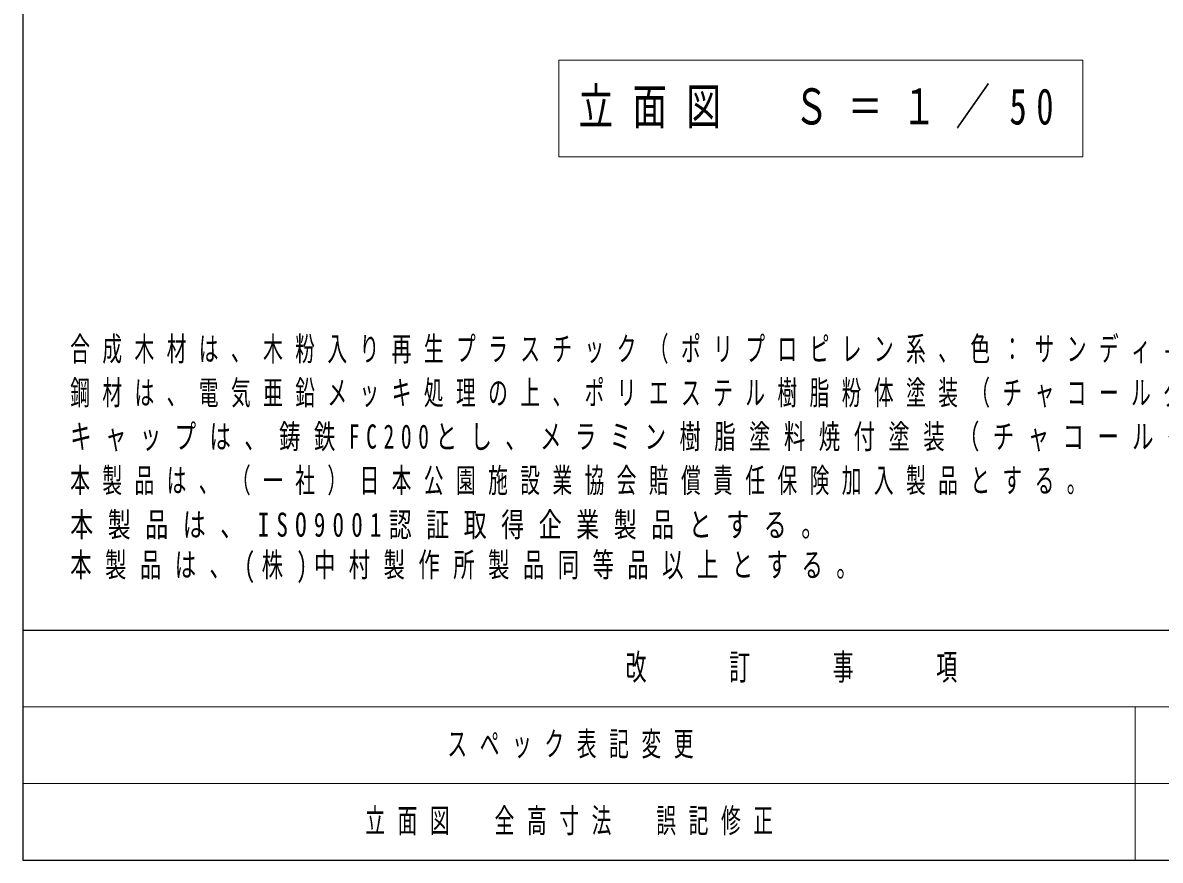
# Model space of a CAD drawing. Units: millimetres on the paper. Extents: x -385 to 0, y 0 to 267.
# Drawn here: x -385 to -281.2, y 0 to 76.4 of the extents above; entities that cross this region are included whole.
import ezdxf

# ---------------------------------------------------------------- set-up
doc = ezdxf.new("R2010")
doc.units = ezdxf.units.MM
doc.layers.add('1_50', color=3, linetype='Continuous', lineweight=25)
doc.layers.add('NAKAMURA図枠', color=7, linetype='Continuous', lineweight=13)
doc.layers.add('99', color=7, linetype='Continuous')
doc.layers.add('CLASS1', color=7, linetype='Continuous')
doc.styles.add('ＭＳ ゴシック', font='')
doc.styles.get('ＭＳ ゴシック').set_extended_font_data('MS Gothic')

msp = doc.modelspace()

# ---------------------------------------------------------------- linework, layer by layer
at = {"layer": '1_50', "color": 7, "lineweight": 13}
for p, q in [((-336.067, 72.998), (-336.067, 64.198)), ((-288.267, 72.998), (-336.067, 72.998)), ((-288.267, 64.198), (-288.267, 72.998)), ((-336.067, 64.198), (-288.267, 64.198))]:
    msp.add_line(p, q, dxfattribs=at)
at = {"layer": 'NAKAMURA図枠', "color": 20, "lineweight": 25}
for p, q in [((-385, 267), (-385, 0)), ((-385, 21), (0, 21)), ((-385, 0), (0, 0))]:
    msp.add_line(p, q, dxfattribs=at)
at = {"layer": 'NAKAMURA図枠'}
for p, q in [((-385, 14), (-243.5, 14)), ((-283.5, 14), (-283.5, 0)), ((-385, 7), (-243.5, 7))]:
    msp.add_line(p, q, dxfattribs=at)

# ---------------------------------------------------------------- texts
at = {"layer": '1_50', "color": 7, "insert": (-312.167, 68.598), "char_height": 3.299, "attachment_point": 5, "style": 'ＭＳ ゴシック'}
msp.add_mtext('\\T1.56;\\W0.7;立面図\u3000Ｓ＝１／50', dxfattribs=at)
at = {"layer": '99', "char_height": 2.199, "attachment_point": 4, "style": 'ＭＳ ゴシック'}
for s, insert in [('\\T1.64;\\W0.6;スペック表記変更', (-346.25, 10.5)), ('\\T1.64;\\W0.6;立面図\u3000全高寸法\u3000誤記修正', (-353.75, 3.5))]:
    msp.add_mtext(s, dxfattribs=dict(at, insert=insert))
at = {"layer": 'CLASS1', "char_height": 2.199, "attachment_point": 7, "style": 'ＭＳ ゴシック'}
for s, insert in [('\\T1.63;\\W0.6;合成木材は、木粉入り再生プラスチック（ポリプロピレン系、色：サンディ-ブラウン）とし、「再生有機系建材認定基準」適合品とする。', (-380.669, 45.281)), ('\\T1.63;\\W0.6;鋼材は、電気亜鉛メッキ処理の上、ポリエステル樹脂粉体塗装（チャコールグレー）仕上げとする。', (-380.669, 41.281)), ('\\T1.63;\\W0.65;キャップは、鋳鉄FC200とし、メラミン樹脂塗料焼付塗装（チャコールグレー）仕上げとする。', (-380.669, 37.281)), ('\\T1.63;\\W0.6;本製品は、（一社）日本公園施設業協会賠償責任保険加入製品とする。', (-380.669, 33.281)), ('\\T1.63;\\W0.7;本製品は、ISO9001認証取得企業製品とする。', (-380.669, 29.281)), ('\\T1.63;\\W0.65;本製品は、(株)中村製作所製品同等品以上とする。', (-380.669, 25.281))]:
    msp.add_mtext(s, dxfattribs=dict(at, insert=insert))
at = {"layer": 'NAKAMURA図枠', "insert": (-314.25, 17.5), "char_height": 2.346, "attachment_point": 5, "style": 'ＭＳ ゴシック'}
msp.add_mtext('\\T1.64;\\W0.6;改\u3000\u3000訂\u3000\u3000事\u3000\u3000項', dxfattribs=at)

doc.saveas('drawing.dxf')
